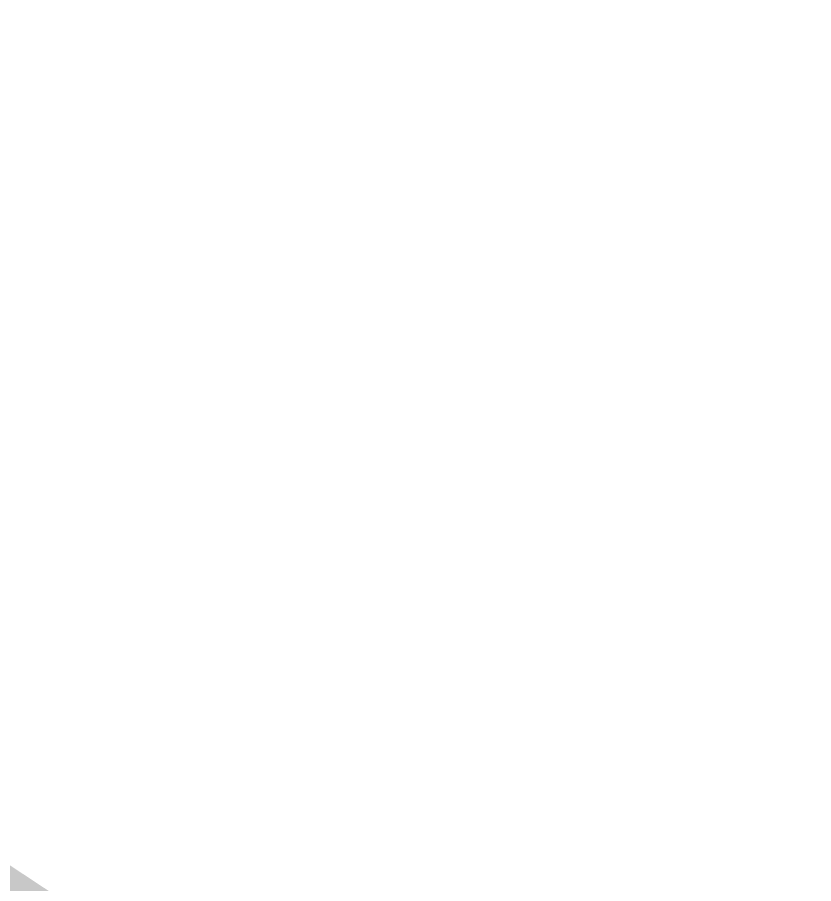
# Model space of a CAD drawing. Header units: metres. Extents: x 286072 to 323604, y 7400965 to 7466400.
# Drawn here: x 286591.87 to 286597.73, y 7466049.13 to 7466055.5 of the extents above; entities that cross this region are included whole.
import ezdxf

# ---------------------------------------------------------------- set-up
doc = ezdxf.new("R2010")
doc.units = ezdxf.units.M
doc.layers.add('ACAD-Trecho Total_BASE ESTAÇÕES_2021.04.13$0$Texto Subestação', color=7, linetype='Continuous', true_color=0xf0f000)
doc.styles.add('ACAD-Trecho Total_BASE ESTAÇÕES_2021.04.13$0$ARIAL', font='arial.ttf')

# ---------------------------------------------------------------- blocks, each defined once
blk = doc.blocks.new('ACAD-Trecho Total_BASE ESTAÇÕES_2021.04.13')
at = {"layer": 'ACAD-Trecho Total_BASE ESTAÇÕES_2021.04.13$0$Texto Subestação', "color": 250, "ltscale": 0.05, "true_color": 0x242424, "insert": (286591.755, 7466040.6721), "char_height": 4.8, "attachment_point": 1, "rotation": 146.54148, "style": 'ACAD-Trecho Total_BASE ESTAÇÕES_2021.04.13$0$ARIAL', "bg_fill": 1, "box_fill_scale": 1.5, "bg_fill_color": 256, "bg_fill_true_color": 15921906, "bg_fill_transparency": 0}
blk.add_mtext_dynamic_manual_height_columns('Subestação Campinas', width=68.174099, gutter_width=4362.9016, heights=[4.1437], dxfattribs=at)

msp = doc.modelspace()

# ---------------------------------------------------------------- block references
msp.add_blockref('ACAD-Trecho Total_BASE ESTAÇÕES_2021.04.13', (0, 0))

doc.saveas('drawing.dxf')
